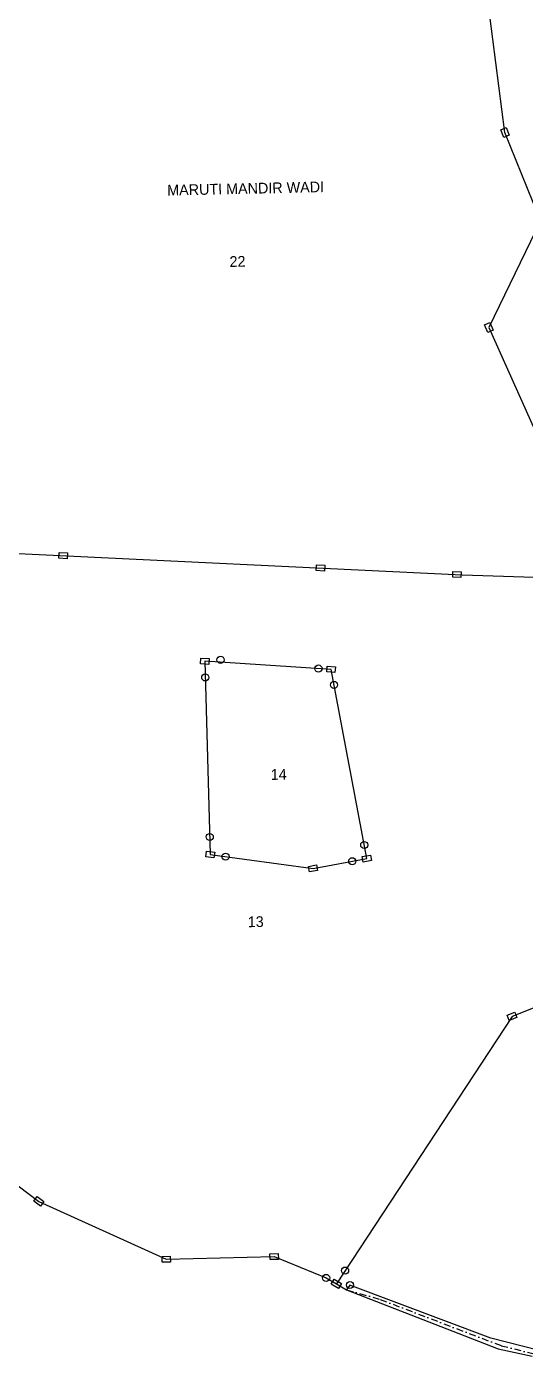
# Model space of a CAD drawing. Header units: metres. Extents: x 307416 to 309442, y 1927193 to 1928840.
# Drawn here: x 308338 to 308708, y 1927284 to 1928276 of the extents above; entities that cross this region are included whole.
import ezdxf

# ---------------------------------------------------------------- set-up
doc = ezdxf.new("R2010")
doc.units = ezdxf.units.M
doc.linetypes.add('DASHDOT', pattern=[1, 0.5, -0.25, 0, -0.25])
for name, color, linetype in [('POLY_PARCEL', 6, 'Continuous'), ('POLY_WATER', 4, 'Continuous'), ('TEXT_MAPIN', 7, 'Continuous'), ('TEXT_PARCEL', 7, 'Continuous'), ('V_BOUND_LINE', 7, 'Continuous'), ('V_BOUND_STREAM_LINE', 7, 'DASHDOT')]:
    doc.layers.add(name, color=color, linetype=linetype)
doc.styles.add('TEXT_MAP', font='')
doc.styles.get('TEXT_MAP').set_extended_font_data('Kruti Dev 050')

msp = doc.modelspace()

# ---------------------------------------------------------------- linework, layer by layer
for points in [[(308694.03, 1928200.81), (308696.33, 1928195.11), (308692.38, 1928193.52), (308690.08, 1928199.22)], [(308681.85, 1928056.07), (308684.36, 1928050.46), (308680.48, 1928048.72), (308677.97, 1928054.34)], [(308362.32, 1927885.21), (308368.47, 1927884.91), (308368.26, 1927880.66), (308362.12, 1927880.96)], [(308553.26, 1927876.04), (308559.4, 1927875.74), (308559.2, 1927871.49), (308553.06, 1927871.79)], [(308654.55, 1927871.13), (308660.69, 1927870.92), (308660.54, 1927866.66), (308654.4, 1927866.88)], [(308467.51, 1927806.83), (308473.65, 1927806.44), (308473.38, 1927802.19), (308467.24, 1927802.59)], [(308567.06, 1927796.16), (308560.93, 1927796.56), (308561.2, 1927800.8), (308567.34, 1927800.41)], [(308471.72, 1927663.45), (308477.82, 1927662.63), (308477.25, 1927658.41), (308471.15, 1927659.23)], [(308594.07, 1927656.39), (308588.02, 1927655.28), (308587.25, 1927659.47), (308593.3, 1927660.57)], [(308547.34, 1927652.17), (308553.39, 1927653.27), (308554.15, 1927649.09), (308548.1, 1927647.98)], [(308694.8, 1927541.55), (308700.52, 1927543.81), (308702.08, 1927539.85), (308696.36, 1927537.59)], [(308348.5, 1927399.72), (308343.59, 1927403.43), (308346.16, 1927406.83), (308351.07, 1927403.12)], [(308438.68, 1927362.38), (308444.82, 1927362.53), (308444.93, 1927358.28), (308438.78, 1927358.13)], [(308525.04, 1927360.26), (308518.89, 1927360.11), (308518.79, 1927364.36), (308524.94, 1927364.51)], [(308566.5, 1927345.45), (308571.8, 1927342.33), (308569.64, 1927338.66), (308564.34, 1927341.78)]]:
    msp.add_lwpolyline(points, close=True)
for centre in [(308482.1, 1927805.55), (308554.8, 1927799.08), (308470.78, 1927792.46), (308566.31, 1927786.94), (308474.12, 1927674), (308588.75, 1927668.05), (308485.82, 1927659.4), (308579.87, 1927655.95), (308574.57, 1927351.95), (308560.5, 1927346.51), (308578.18, 1927341.21)]:
    msp.add_circle(centre, 2.63)
at = {"layer": 'POLY_PARCEL'}
for p, q in [((308693.21, 1928197.16), (308681.96, 1928283.95)), ((308718.32, 1928134.85), (308693.21, 1928197.16)), ((308716, 1928124.5), (308681.17, 1928052.4)), ((308681.17, 1928052.4), (308764.69, 1927865.49)), ((308321.73, 1927885.03), (308661.31, 1927868.72)), ((308661.31, 1927868.72), (308764.69, 1927865.49)), ((308564.13, 1927798.48), (308470.44, 1927804.51)), ((308470.44, 1927804.51), (308474.48, 1927660.93)), ((308590.66, 1927657.93), (308564.13, 1927798.48)), ((308474.48, 1927660.93), (308550.75, 1927650.63)), ((308550.75, 1927650.63), (308590.66, 1927657.93)), ((308762.85, 1927566.11), (308698.44, 1927540.7)), ((308698.44, 1927540.7), (308568.07, 1927342.06))]:
    msp.add_line(p, q, dxfattribs=at)
at = {"layer": 'POLY_WATER'}
for p, q in [((308578.18, 1927341.21), (308575.63, 1927337.61)), ((308575.63, 1927337.61), (308658.88, 1927305.31)), ((308682.6, 1927301.66), (308578.18, 1927341.21)), ((308658.88, 1927305.31), (308688.04, 1927293.79)), ((308739.18, 1927287.39), (308682.6, 1927301.66)), ((308688.04, 1927293.79), (308713.34, 1927288.45))]:
    msp.add_line(p, q, dxfattribs=at)
at = {"layer": 'V_BOUND_LINE'}
for p, q in [((308193.51, 1927519.64), (308347.33, 1927403.27)), ((308347.33, 1927403.27), (308441.8, 1927360.33)), ((308441.8, 1927360.33), (308521.92, 1927362.31)), ((308521.92, 1927362.31), (308560.5, 1927346.51)), ((308560.5, 1927346.51), (308568.07, 1927342.06)), ((308568.07, 1927342.06), (308575.63, 1927337.61))]:
    msp.add_line(p, q, dxfattribs=at)
at = {"layer": 'V_BOUND_STREAM_LINE', "ltscale": 10}
for p, q in [((308575.63, 1927337.61), (308600.69, 1927330.51)), ((308600.69, 1927330.51), (308690.41, 1927296.16)), ((308690.41, 1927296.16), (308739.6, 1927283.82))]:
    msp.add_line(p, q, dxfattribs=at)

# ---------------------------------------------------------------- texts
at = {"layer": 'TEXT_MAPIN'}
msp.add_text('MARUTI MANDIR WADI', height=7.9555, rotation=1.26739, dxfattribs=at).set_placement((308442.62, 1928150.35))
at = {"layer": 'TEXT_PARCEL', "style": 'TEXT_MAP'}
for s, p in [('22', (308488.87, 1928097.34)), ('14', (308519.48, 1927716.34)), ('13', (308502.41, 1927606.93))]:
    msp.add_text(s, height=7.955, rotation=1.26739, dxfattribs=at).set_placement(p)

doc.saveas('drawing.dxf')
